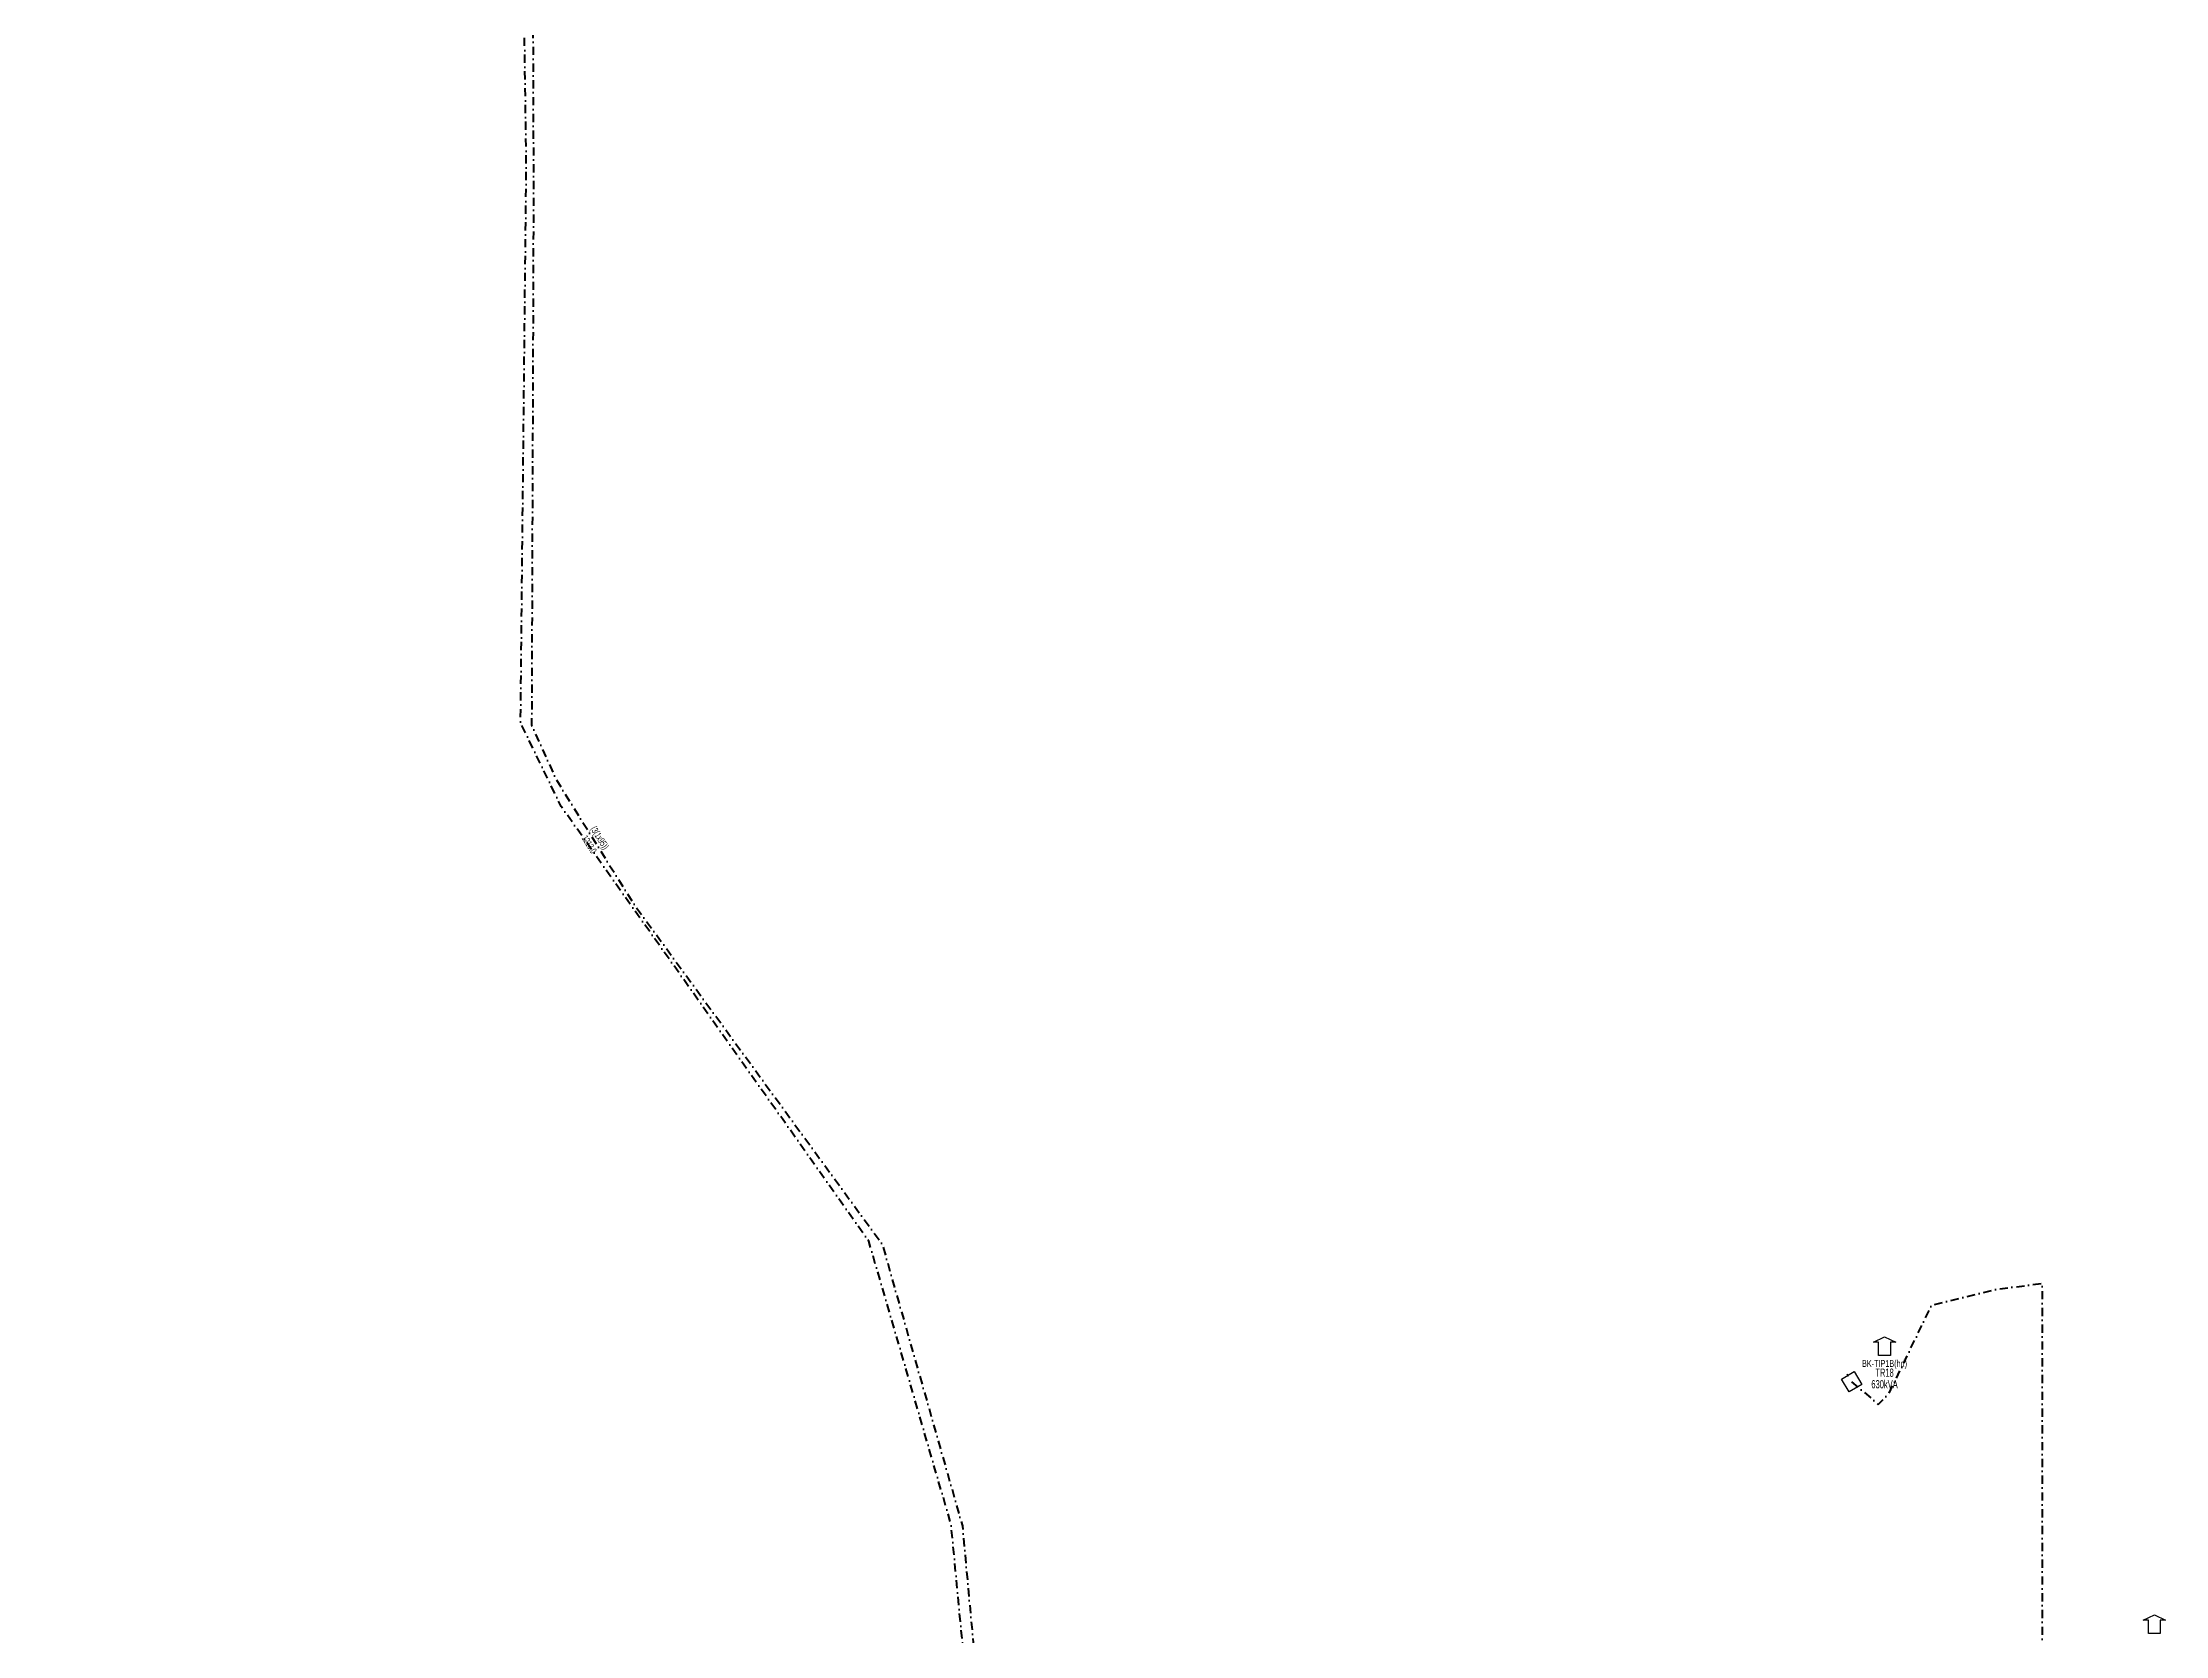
# Model space of a CAD drawing. Header units: millimetres. Extents: x 545975 to 551900, y 4179485 to 4182365.
# Drawn here: x 548182 to 548827, y 4180748 to 4181232 of the extents above; entities that cross this region are included whole.
import ezdxf
from ezdxf.enums import TextEntityAlignment as Align

# ---------------------------------------------------------------- set-up
doc = ezdxf.new("R2010")
doc.units = ezdxf.units.MM
doc.linetypes.add('DASHDOT', pattern=[5, 2.5, -1.25, 0, -1.25])
doc.layers.add('HAT_OG_YERALTI_MEVCUT', color=48, linetype='DASHDOT', lineweight=70)
doc.layers.add('TRAFO_MEVCUT', color=5, linetype='Continuous', lineweight=30)
doc.styles.get("Standard").update_dxf_attribs({"font": 'Arial'})

# ---------------------------------------------------------------- blocks, each defined once
blk = doc.blocks.new('MEV_DAPT')
at = {"layer": 'TRAFO_MEVCUT', "linetype": 'Continuous'}
for p, q in [((-3.4, 2), (0, 3.6)), ((-1.8, 2), (-3.4, 2)), ((-1.8, -2), (-1.8, 2)), ((0, 3.6), (3.4, 2)), ((3.4, 2), (1.8, 2)), ((1.8, 2), (1.8, -2)), ((1.8, -2), (-1.8, -2))]:
    blk.add_line(p, q, dxfattribs=at)
blk = doc.blocks.new('MEV_BINA_KARE')
at = {"layer": 'TRAFO_MEVCUT', "linetype": 'Continuous'}
for p, q in [((-2.25, -2.25), (-2.25, 2.25)), ((-2.25, 2.25), (2.25, 2.25)), ((0, 1.8), (0, 2.7)), ((2.25, 2.25), (2.25, -2.25)), ((2.25, -2.25), (-2.25, -2.25))]:
    blk.add_line(p, q, dxfattribs=at)
blk = doc.blocks.new('MEV_BETKOSK')
at = {"layer": 'TRAFO_MEVCUT', "linetype": 'Continuous'}
for p, q in [((-3.4, 2), (0, 3.6)), ((-1.8, 2), (-3.4, 2)), ((-1.8, -2), (-1.8, 2)), ((0, 3.6), (3.4, 2)), ((3.4, 2), (1.8, 2)), ((1.8, 2), (1.8, -2)), ((1.8, -2), (-1.8, -2))]:
    blk.add_line(p, q, dxfattribs=at)

msp = doc.modelspace()

# ---------------------------------------------------------------- linework, layer by layer
at = {"layer": 'HAT_OG_YERALTI_MEVCUT', "flags": 128}
for points in [[(548566.058161, 4180443.284016), (548548.36436, 4180457.628608), (548521.922554, 4180487.749452), (548495.480748, 4180517.870296), (548479.745381, 4180553.310896), (548477.279312, 4180583.177724), (548458.31819, 4180782.025411), (548433.275211, 4180868.110654), (548339.790924, 4181000.14751), (548327.453228, 4181025.601403), (548329.198551, 4181195.080774), (548328.415957, 4181252.210071), (548317.510648, 4181364.755845), (548300.293599, 4181575.273394), (548280.757147, 4181793.414132), (548258.066881, 4182059.360082), (548182.155349, 4182237.791314), (548193.111652, 4182241.704279), (548217.372039, 4182238.573907), (548208.8215, 4182290.836158), (548207.256314, 4182328.400628), (548206.47372, 4182344.05249), (548221.22, 4182350.894)], [(548365.419583, 4181528.79861), (548306.915685, 4181523.010089), (548312.822563, 4181452.549479), (548320.841367, 4181352.393186), (548331.174301, 4181252.045221), (548331.39424, 4181187.552682), (548330.824461, 4181024.874782), (548338.156708, 4181008.50237), (548361.725974, 4180970.740989), (548437.391441, 4180867.132214), (548461.746339, 4180781.557846), (548474.225179, 4180646.479566), (548481.989142, 4180553.293538), (548496.744829, 4180517.735431), (548549.473621, 4180458.491468), (548571.507301, 4180440.43574)], [(548732.008, 4180825.357), (548740.077827, 4180818.48512), (548743.401659, 4180821.882815), (548756.314525, 4180848.577233), (548776.671148, 4180853.570367), (548789.922157, 4180855.202738), (548789.864182, 4180744.743277), (548779.375646, 4180739.572872), (548675.455049, 4180653.433623), (548594.919358, 4180585.970462), (548492.858771, 4180545.922777), (548489.905333, 4180539.17206), (548497.120899, 4180518.140653), (548530.129378, 4180481.671941), (548547.41331, 4180464.370348), (548565.381188, 4180447.918883), (548592.459337, 4180426.890108), (548578.725, 4180408.635)]]:
    msp.add_lwpolyline(points, dxfattribs=at)

# ---------------------------------------------------------------- block references
at = {"layer": 'TRAFO_MEVCUT'}
for name, p in [('MEV_BETKOSK', (548742.008, 4180835.357)), ('MEV_DAPT', (548824.008, 4180750.882))]:
    msp.add_blockref(name, p, dxfattribs=at)
at = {"layer": 'TRAFO_MEVCUT', "rotation": 30.48894000000001}
msp.add_blockref('MEV_BINA_KARE', (548732.008, 4180825.357), dxfattribs=at)

# ---------------------------------------------------------------- texts
at = {"layer": 'HAT_OG_YERALTI_MEVCUT', "lineweight": 30, "width": 0.53}
msp.add_text('(3(1x95))', height=2.05, rotation=301.970894, dxfattribs=at).set_placement((548350.662411, 4180990.071745), align=Align.CENTER)
msp.add_text('1213.0', height=2.05, rotation=301.970894, dxfattribs=at).set_placement((548349.220272, 4180989.171614), align=Align.TOP_CENTER)
at = {"layer": 'TRAFO_MEVCUT', "width": 0.6}
for s, height, p in [('BK-TIP1B(hd)', 2.1, (548742.008, 4180829.857)), ('630kVA', 2.5, (548742.008, 4180823.357)), ('TR18', 2.5, (548742.008, 4180826.857))]:
    msp.add_text(s, height=height, dxfattribs=at).set_placement(p, align=Align.CENTER)

doc.saveas('drawing.dxf')
